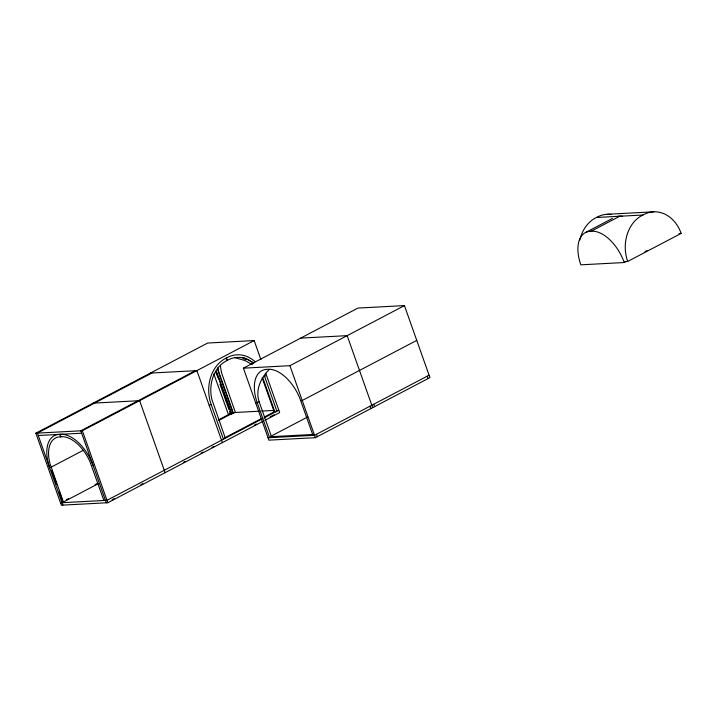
<?xml version="1.0" encoding="UTF-8"?>
<svg xmlns="http://www.w3.org/2000/svg" width="717" height="717" viewBox="0 0 717 717"><rect width="100%" height="100%" fill="white"/><g stroke="black" fill="none" stroke-linecap="round" stroke-linejoin="round"><path stroke-width="1.08" d="M269 369.766C260.728 377.904 255.144 390.362 259.178 401.878L271.501 436.671L269.592 437.675L257.269 402.882A35.151 19.682 62.3 0 1 267.495 369.336A35.151 19.682 62.3 0 1 300.674 400.579L312.988 435.38M255.1 361.727A35.151 28.205 87 0 0 226.375 358.007L227.289 360.373L224.009 362.237A32.543 26.117 87 0 0 211.829 399.297L225.353 438.221A4.194 0.869 -19.5 0 0 224.887 438.365M262.87 421.381L107.846 502.725L61.348 505.189L35.85 433.193L207.661 343.04L254.159 340.575L260.88 359.558M151.941 373.01L37.401 433.104L62.899 505.1M195.347 370.707L80.806 430.809L106.295 502.805M35.85 433.193L82.356 430.729L254.159 340.575M50.71 467.385L83.297 450.294M243.395 368.162L357.935 308.068L404.442 305.603L429.931 377.599L315.39 437.693L268.893 440.157L243.395 368.162L289.901 365.697L404.442 305.603M209.212 405.428L211.121 404.424A35.151 28.205 87 0 1 226.375 358.007L227.172 360.436L230.533 358.814A32.543 26.117 87 0 1 253.173 363.178M266.482 375.376L264.573 376.38L276.896 411.173M66.421 499.677L68.393 498.638M95.056 484.656L97.028 483.617M218.479 419.893L231.313 413.153M62.047 502.707L98.579 483.536M219.043 420.323L233.859 412.553M259.178 401.878L255.718 402.963M585.798 232.416L612.461 218.425M626.21 261.49L624.238 262.53L580.833 264.824A35.151 19.682 62.3 0 1 591.068 231.277L619.703 216.256A35.151 19.682 62.3 0 1 622.544 216.238M224.923 437.711L261.463 418.549M264.421 416.989L275.283 411.289M262.019 418.979L106.994 500.323L60.497 502.787M263.999 417.948L278.805 410.178M112.219 499.695L114.2 498.656M140.855 484.674L142.835 483.634M183.319 462.393L185.291 461.354M201.092 453.063L203.063 452.033M211.954 447.363L213.926 446.332M254.41 425.091L256.381 424.052M270.21 416.801L274.154 414.731M416.756 340.396L302.224 400.498L300.674 400.579M264.842 420.341L279.657 412.571L265.738 373.27M270.936 436.241L307.566 417.025M644.977 251.649L646.949 250.609M624.373 261.615L627.698 261.445L681.15 233.401A35.151 28.205 87 0 0 642.952 215.019L596.445 217.484A35.151 28.205 87 0 0 579.838 239.962M429.08 375.197L314.539 435.291L268.041 437.755M230.847 413.619L233.294 412.849A4.194 0.869 -19.5 0 1 231.815 413.879A4.194 0.869 -19.5 0 1 230.847 413.619L230.121 411.567M104.359 500.341A4.194 0.869 -19.5 0 0 103.893 500.484L89.975 461.685A32.543 18.221 62.3 0 0 63.499 436.743L60.757 436.761A4.194 3.343 89.7 0 0 60.891 436.295A4.194 3.388 84.2 0 1 60.846 436.752L58.194 437.02A32.543 18.221 62.3 0 0 50.029 463.809L63.598 502.617A4.194 0.869 -19.5 0 0 62.997 502.205L59.269 491.656M607.353 214.275L653.859 211.811M678.936 233.518L681.15 233.401M300.665 338.11L347.171 335.655L372.661 407.641M150.391 373.091L196.888 370.626L222.387 442.622M93.12 403.142L139.627 400.678L165.116 472.673M234.97 412.499L259.455 411.2M261.678 411.083L273.921 410.429M231.95 413.557L230.399 413.637L229.646 411.531M38.252 435.506L81.648 433.211M271.053 436.698L313.132 434.466M234.513 357.55L245.304 360.651L252.366 364.747M242.516 357.371L245.268 358.348M243.135 358.554L245.806 359.495M246.182 358.67L250.161 360.714M252.034 361.843L253.773 363.08M217.601 369.497L220.953 377.993M216.444 371.361L231.815 413.879M215.584 371.298L218.506 378.764M60.846 436.752L59.95 434.359A35.151 19.682 62.3 0 0 49.724 467.905M427.171 376.201L428.022 378.594M373.718 404.245L374.57 406.647M369.9 406.243L370.752 408.645M316.448 434.296L317.299 436.689M289.901 365.697L315.39 437.693M262.691 377.456L274.987 412.176A4.194 0.869 -19.5 0 1 275.05 412.051M262.198 377.949L274.127 411.639A4.194 0.869 -19.5 0 0 274.961 411.549M221.32 379.015L232.935 411.827M220.576 378.262L232.9 413.055A4.194 0.869 -19.5 0 0 235.409 412.472L221.84 373.656A32.543 18.221 62.3 0 1 220.477 365.858M225.765 399.261L226.491 401.314M219.94 384.115L228.902 409.425M211.121 404.424L223.444 439.225M82.356 430.729L107.846 502.725M51.794 470.567L56.652 484.28M60.757 436.761L59.95 434.359A35.151 19.682 62.3 0 1 93.129 465.602M274.127 411.639A4.194 0.869 -19.5 0 1 274.898 411.262M227.172 360.436A4.194 2.375 64.4 0 1 226.859 360.104M227.289 360.373A4.194 2.321 60.3 0 1 226.957 360.051M215.476 371.639A35.151 28.205 87 0 1 218.846 378.8L231.17 413.601A4.194 0.869 -19.5 0 1 228.49 414.641L214.526 375.95A32.543 26.117 87 0 0 213.558 374.104M220.28 377.393A35.151 19.682 62.3 0 1 217.968 367.543M591.068 231.277A35.151 19.682 62.3 0 1 624.238 262.53M616.943 216.534A35.151 19.682 62.3 0 1 619.703 216.256M627.698 261.445A35.151 28.205 87 0 1 642.952 215.019M596.445 217.484A35.151 28.205 87 0 1 611.126 214.455"/></g></svg>
